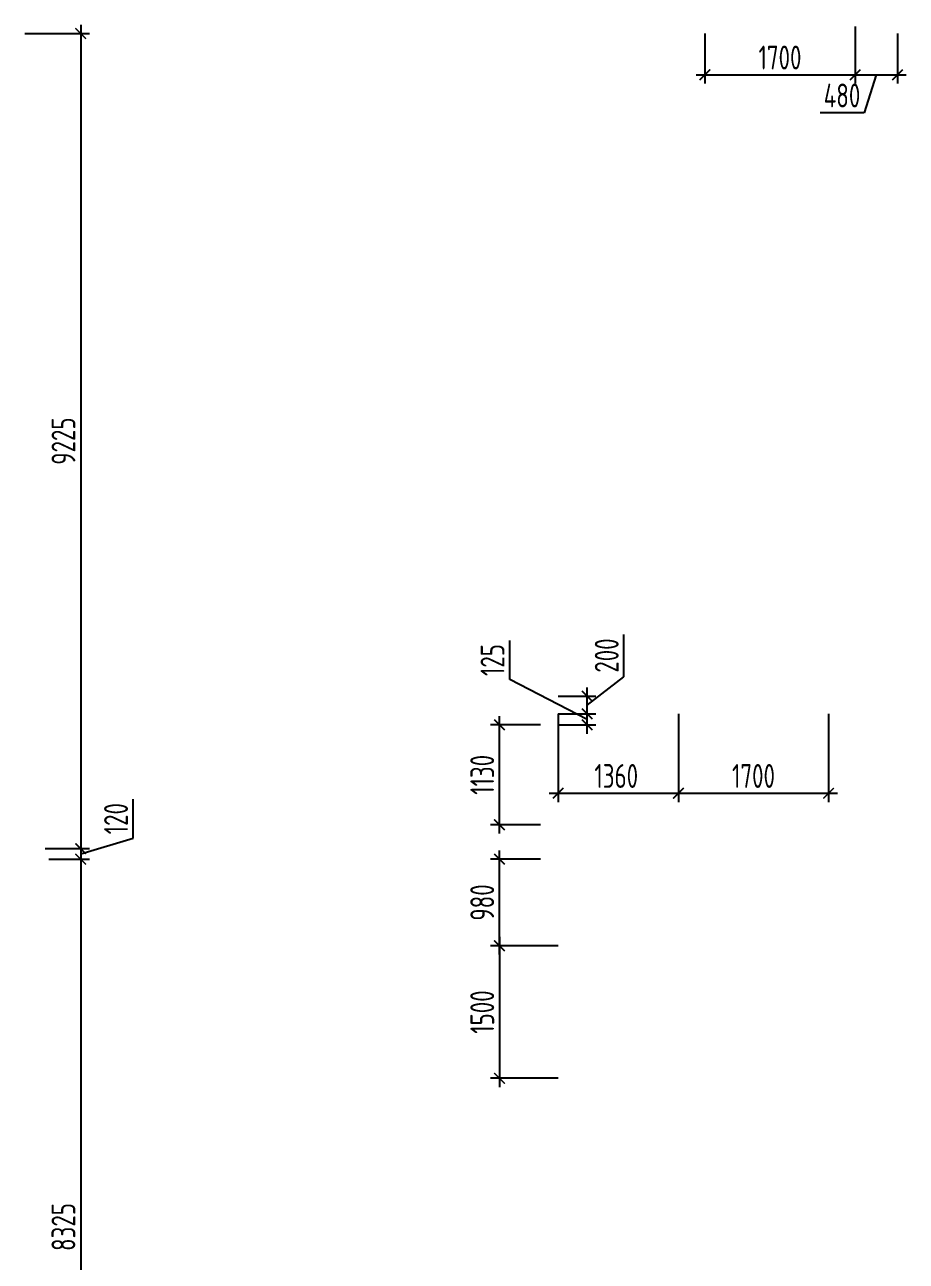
# Model space of a CAD drawing. Header units: millimetres. Extents: x -350007 to 536090, y -888 to 198380.
# Drawn here: x -204816 to -194839, y 68590 to 82586 of the extents above; entities that cross this region are included whole.
import ezdxf

# ---------------------------------------------------------------- set-up
doc = ezdxf.new("R2010")
doc.units = ezdxf.units.MM
doc.layers.add('АР_Размеры нов.', color=15, linetype='Continuous', lineweight=0)
doc.styles.add('ISOCPEUR', font='isocpeur.ttf', dxfattribs={"width": 0.7})
doc.dimstyles.new('R_100', dxfattribs={"dimtxt": 270, "dimasz": 120, "dimexe": 100, "dimexo": 0, "dimgap": 60, "dimtad": 1, "dimdec": 0, "dimrnd": 5, "dimzin": 0, "dimdsep": 46, "dimtxsty": 'ISOCPEUR', "dimblk": 'ARCHTICK', "dimcen": 0, "dimdle": 100, "dimclrd": 256, "dimclre": 256, "dimclrt": 256, "dimadec": 0, "dimazin": 0, "dimtfac": 2, "dimtdec": 0, "dimtofl": 0, "dimtmove": 1, "dimatfit": 3, "dimfxl": 1, "dimtvp": 3, "dimtolj": 1, "dimtzin": 0, "dimarcsym": 0})

# ---------------------------------------------------------------- blocks, each defined once
blk = doc.blocks.new('_ArchTick')
at = {"color": 0, "linetype": 'ByBlock', "const_width": 0.15}
blk.add_lwpolyline([(-0.5, -0.5), (0.5, 0.5)], dxfattribs=at)
blk = doc.blocks.new('*D2766')
at = {"layer": 'Defpoints', "color": 0, "ltscale": 100, "transparency": 16777216}
for p in [(-198779, 72161), (-199443, 70661), (-198779, 70661)]:
    blk.add_point(p, dxfattribs=at)
at = {"layer": 'АР_Размеры нов.', "lineweight": -2, "ltscale": 100, "transparency": 16777216}
for p, q in [((-199443, 72261), (-199443, 70561)), ((-198779, 72161), (-199543, 72161)), ((-198779, 70661), (-199543, 70661))]:
    blk.add_line(p, q, dxfattribs=at)
at = {"layer": 'АР_Размеры нов.', "lineweight": -2, "ltscale": 100, "transparency": 16777216, "xscale": 120, "yscale": 120, "zscale": 120}
for p, rotation in [((-199443, 72161), 90), ((-199443, 70661), 270)]:
    blk.add_blockref('_ArchTick', p, dxfattribs=dict(at, rotation=rotation))
at = {"layer": 'АР_Размеры нов.', "ltscale": 100, "transparency": 16777216, "insert": (-199638, 71411), "char_height": 270, "attachment_point": 5, "rotation": 90, "style": 'ISOCPEUR'}
blk.add_mtext('\\A1;1500', dxfattribs=at)
blk = doc.blocks.new('*D2767')
at = {"layer": 'Defpoints', "color": 0, "ltscale": 100, "transparency": 16777216}
for p in [(-199443, 74661), (-198979, 74661), (-198979, 73531)]:
    blk.add_point(p, dxfattribs=at)
at = {"layer": 'АР_Размеры нов.', "lineweight": -2, "ltscale": 100, "transparency": 16777216}
for p, q in [((-199443, 73431), (-199443, 74761)), ((-198979, 74661), (-199543, 74661)), ((-198979, 73531), (-199543, 73531))]:
    blk.add_line(p, q, dxfattribs=at)
at = {"layer": 'АР_Размеры нов.', "lineweight": -2, "ltscale": 100, "transparency": 16777216, "xscale": 120, "yscale": 120, "zscale": 120}
for p, rotation in [((-199443, 74661), 90), ((-199443, 73531), 270)]:
    blk.add_blockref('_ArchTick', p, dxfattribs=dict(at, rotation=rotation))
at = {"layer": 'АР_Размеры нов.', "ltscale": 100, "transparency": 16777216, "insert": (-199638, 74096), "char_height": 270, "attachment_point": 5, "rotation": 90, "style": 'ISOCPEUR'}
blk.add_mtext('\\A1;1130', dxfattribs=at)
blk = doc.blocks.new('*D2768')
at = {"layer": 'Defpoints', "color": 0, "ltscale": 100, "transparency": 16777216}
for p in [(-197418, 74786), (-195718, 74786), (-195718, 73888)]:
    blk.add_point(p, dxfattribs=at)
at = {"layer": 'АР_Размеры нов.', "lineweight": -2, "ltscale": 100, "transparency": 16777216}
for p, q in [((-197418, 74786), (-197418, 73788)), ((-195718, 74786), (-195718, 73788)), ((-197518, 73888), (-195618, 73888))]:
    blk.add_line(p, q, dxfattribs=at)
at = {"layer": 'АР_Размеры нов.', "lineweight": -2, "ltscale": 100, "transparency": 16777216, "xscale": 120, "yscale": 120, "zscale": 120, "rotation": 180}
blk.add_blockref('_ArchTick', (-197418, 73888), dxfattribs=at)
at = {"layer": 'АР_Размеры нов.', "lineweight": -2, "ltscale": 100, "transparency": 16777216, "xscale": 120, "yscale": 120, "zscale": 120}
blk.add_blockref('_ArchTick', (-195718, 73888), dxfattribs=at)
at = {"layer": 'АР_Размеры нов.', "ltscale": 100, "transparency": 16777216, "insert": (-196568, 74083), "char_height": 270, "attachment_point": 5, "style": 'ISOCPEUR'}
blk.add_mtext('\\A1;1700', dxfattribs=at)
blk = doc.blocks.new('*D2770')
at = {"layer": 'Defpoints', "color": 0, "ltscale": 100, "transparency": 16777216}
for p in [(-197118, 82486), (-195418, 82566), (-195418, 82019)]:
    blk.add_point(p, dxfattribs=at)
at = {"layer": 'АР_Размеры нов.', "lineweight": -2, "ltscale": 100, "transparency": 16777216}
for p, q in [((-197118, 82486), (-197118, 81919)), ((-195418, 82566), (-195418, 81919)), ((-197218, 82019), (-195318, 82019))]:
    blk.add_line(p, q, dxfattribs=at)
at = {"layer": 'АР_Размеры нов.', "lineweight": -2, "ltscale": 100, "transparency": 16777216, "xscale": 120, "yscale": 120, "zscale": 120, "rotation": 180}
blk.add_blockref('_ArchTick', (-197118, 82019), dxfattribs=at)
at = {"layer": 'АР_Размеры нов.', "lineweight": -2, "ltscale": 100, "transparency": 16777216, "xscale": 120, "yscale": 120, "zscale": 120}
blk.add_blockref('_ArchTick', (-195418, 82019), dxfattribs=at)
at = {"layer": 'АР_Размеры нов.', "ltscale": 100, "transparency": 16777216, "insert": (-196268, 82214), "char_height": 270, "attachment_point": 5, "style": 'ISOCPEUR'}
blk.add_mtext('\\A1;1700', dxfattribs=at)
blk = doc.blocks.new('*D2691')
at = {"layer": 'Defpoints', "color": 0, "ltscale": 100, "transparency": 16777216}
for p in [(-195418, 82486), (-194939, 82486), (-194939, 82019)]:
    blk.add_point(p, dxfattribs=at)
at = {"layer": 'АР_Размеры нов.', "lineweight": -2, "ltscale": 100, "transparency": 16777216}
for p, q in [((-195418, 82486), (-195418, 81919)), ((-194939, 82486), (-194939, 81919)), ((-195518, 82019), (-194839, 82019)), ((-195179, 82019), (-195317, 81590)), ((-195317, 81590), (-195815, 81590))]:
    blk.add_line(p, q, dxfattribs=at)
at = {"layer": 'АР_Размеры нов.', "lineweight": -2, "ltscale": 100, "transparency": 16777216, "xscale": 120, "yscale": 120, "zscale": 120, "rotation": 180}
blk.add_blockref('_ArchTick', (-195418, 82019), dxfattribs=at)
at = {"layer": 'АР_Размеры нов.', "lineweight": -2, "ltscale": 100, "transparency": 16777216, "xscale": 120, "yscale": 120, "zscale": 120}
blk.add_blockref('_ArchTick', (-194939, 82019), dxfattribs=at)
at = {"layer": 'АР_Размеры нов.', "ltscale": 100, "transparency": 16777216, "insert": (-195566, 81785), "char_height": 270, "attachment_point": 5, "style": 'ISOCPEUR'}
blk.add_mtext('\\A1;480', dxfattribs=at)
blk = doc.blocks.new('*D2692')
at = {"layer": 'Defpoints', "color": 0, "ltscale": 100, "transparency": 16777216}
for p in [(-198779, 74786), (-197418, 74786), (-197418, 73888)]:
    blk.add_point(p, dxfattribs=at)
at = {"layer": 'АР_Размеры нов.', "lineweight": -2, "ltscale": 100, "transparency": 16777216}
for p, q in [((-198779, 74786), (-198779, 73788)), ((-197418, 74786), (-197418, 73788)), ((-198879, 73888), (-197318, 73888))]:
    blk.add_line(p, q, dxfattribs=at)
at = {"layer": 'АР_Размеры нов.', "lineweight": -2, "ltscale": 100, "transparency": 16777216, "xscale": 120, "yscale": 120, "zscale": 120, "rotation": 180}
blk.add_blockref('_ArchTick', (-198779, 73888), dxfattribs=at)
at = {"layer": 'АР_Размеры нов.', "lineweight": -2, "ltscale": 100, "transparency": 16777216, "xscale": 120, "yscale": 120, "zscale": 120}
blk.add_blockref('_ArchTick', (-197418, 73888), dxfattribs=at)
at = {"layer": 'АР_Размеры нов.', "ltscale": 100, "transparency": 16777216, "insert": (-198121, 74083), "char_height": 270, "attachment_point": 5, "style": 'ISOCPEUR'}
blk.add_mtext('\\A1;1360', dxfattribs=at)
blk = doc.blocks.new('*D2693')
at = {"layer": 'Defpoints', "color": 0, "ltscale": 100, "transparency": 16777216}
for p in [(-199443, 73141), (-198979, 73141), (-198979, 72161)]:
    blk.add_point(p, dxfattribs=at)
at = {"layer": 'АР_Размеры нов.', "lineweight": -2, "ltscale": 100, "transparency": 16777216}
for p, q in [((-199443, 72061), (-199443, 73241)), ((-198979, 73141), (-199543, 73141)), ((-198979, 72161), (-199543, 72161))]:
    blk.add_line(p, q, dxfattribs=at)
at = {"layer": 'АР_Размеры нов.', "lineweight": -2, "ltscale": 100, "transparency": 16777216, "xscale": 120, "yscale": 120, "zscale": 120}
for p, rotation in [((-199443, 73141), 90), ((-199443, 72161), 270)]:
    blk.add_blockref('_ArchTick', p, dxfattribs=dict(at, rotation=rotation))
at = {"layer": 'АР_Размеры нов.', "ltscale": 100, "transparency": 16777216, "insert": (-199638, 72651), "char_height": 270, "attachment_point": 5, "rotation": 90, "style": 'ISOCPEUR'}
blk.add_mtext('\\A1;980', dxfattribs=at)
blk = doc.blocks.new('*D1666')
at = {"layer": 'Defpoints', "color": 0, "ltscale": 500, "transparency": 16777216}
for p in [(-204816, 82486), (-204585, 73261), (-204183, 73261)]:
    blk.add_point(p, dxfattribs=at)
at = {"layer": 'АР_Размеры нов.', "lineweight": -2, "ltscale": 500, "transparency": 16777216}
for p, q in [((-204183, 82586), (-204183, 73161)), ((-204816, 82486), (-204083, 82486)), ((-204585, 73261), (-204083, 73261))]:
    blk.add_line(p, q, dxfattribs=at)
at = {"layer": 'АР_Размеры нов.', "lineweight": -2, "ltscale": 500, "transparency": 16777216, "xscale": 120, "yscale": 120, "zscale": 120}
for p, rotation in [((-204183, 82486), 90), ((-204183, 73261), 270)]:
    blk.add_blockref('_ArchTick', p, dxfattribs=dict(at, rotation=rotation))
at = {"layer": 'АР_Размеры нов.', "lineweight": 13, "ltscale": 500, "transparency": 16777216, "insert": (-204378, 77873), "char_height": 270, "attachment_point": 5, "rotation": 90, "style": 'ISOCPEUR'}
blk.add_mtext('\\A1;9225', dxfattribs=at)
blk = doc.blocks.new('*D1667')
at = {"layer": 'Defpoints', "color": 0, "ltscale": 500, "transparency": 16777216}
for p in [(-204585, 73261), (-204544, 73141), (-204183, 73141)]:
    blk.add_point(p, dxfattribs=at)
at = {"layer": 'АР_Размеры нов.', "lineweight": -2, "ltscale": 500, "transparency": 16777216}
for p, q in [((-203588, 73379), (-203588, 73820)), ((-204183, 73201), (-203588, 73379)), ((-204183, 73361), (-204183, 73041)), ((-204585, 73261), (-204083, 73261)), ((-204544, 73141), (-204083, 73141))]:
    blk.add_line(p, q, dxfattribs=at)
at = {"layer": 'АР_Размеры нов.', "lineweight": -2, "ltscale": 500, "transparency": 16777216, "xscale": 120, "yscale": 120, "zscale": 120}
for p, rotation in [((-204183, 73261), 90), ((-204183, 73141), 270)]:
    blk.add_blockref('_ArchTick', p, dxfattribs=dict(at, rotation=rotation))
at = {"layer": 'АР_Размеры нов.', "lineweight": 13, "ltscale": 500, "transparency": 16777216, "insert": (-203783, 73600), "char_height": 270, "attachment_point": 5, "rotation": 90, "style": 'ISOCPEUR'}
blk.add_mtext('\\A1;120', dxfattribs=at)
blk = doc.blocks.new('*D1668')
at = {"layer": 'Defpoints', "color": 0, "ltscale": 500, "transparency": 16777216}
for p in [(-204544, 73141), (-204308, 64816), (-204183, 64816)]:
    blk.add_point(p, dxfattribs=at)
at = {"layer": 'АР_Размеры нов.', "lineweight": -2, "ltscale": 500, "transparency": 16777216}
for p, q in [((-204183, 73241), (-204183, 64716)), ((-204544, 73141), (-204083, 73141)), ((-204308, 64816), (-204083, 64816))]:
    blk.add_line(p, q, dxfattribs=at)
at = {"layer": 'АР_Размеры нов.', "lineweight": -2, "ltscale": 500, "transparency": 16777216, "xscale": 120, "yscale": 120, "zscale": 120}
for p, rotation in [((-204183, 73141), 90), ((-204183, 64816), 270)]:
    blk.add_blockref('_ArchTick', p, dxfattribs=dict(at, rotation=rotation))
at = {"layer": 'АР_Размеры нов.', "lineweight": 13, "ltscale": 500, "transparency": 16777216, "insert": (-204378, 68978), "char_height": 270, "attachment_point": 5, "rotation": 90, "style": 'ISOCPEUR'}
blk.add_mtext('\\A1;8325', dxfattribs=at)
blk = doc.blocks.new('*D2011')
at = {"layer": 'Defpoints', "color": 0, "ltscale": 500, "transparency": 16777216}
for p in [(-198551, 74786), (-198451, 74786), (-198779, 74661)]:
    blk.add_point(p, dxfattribs=at)
at = {"layer": 'АР_Размеры нов.', "lineweight": -2, "ltscale": 500, "transparency": 16777216}
for p, q in [((-199327, 75174), (-199327, 75616)), ((-198451, 74723), (-199327, 75174)), ((-198451, 74561), (-198451, 74886)), ((-198551, 74786), (-198351, 74786)), ((-198779, 74661), (-198351, 74661))]:
    blk.add_line(p, q, dxfattribs=at)
at = {"layer": 'АР_Размеры нов.', "lineweight": -2, "ltscale": 500, "transparency": 16777216, "xscale": 120, "yscale": 120, "zscale": 120}
for p, rotation in [((-198451, 74786), 90), ((-198451, 74661), 270)]:
    blk.add_blockref('_ArchTick', p, dxfattribs=dict(at, rotation=rotation))
at = {"layer": 'АР_Размеры нов.', "lineweight": 13, "ltscale": 500, "transparency": 16777216, "insert": (-199522, 75395), "char_height": 270, "attachment_point": 5, "rotation": 90, "style": 'ISOCPEUR'}
blk.add_mtext('\\A1;125', dxfattribs=at)
blk = doc.blocks.new('*D3997')
at = {"layer": 'Defpoints', "color": 0, "transparency": 16777216}
for p in [(-198779, 74986), (-198451, 74986), (-198779, 74786)]:
    blk.add_point(p, dxfattribs=at)
at = {"layer": 'АР_Размеры нов.', "lineweight": -2, "transparency": 16777216}
for p, q in [((-198034, 75206), (-198034, 75685)), ((-198451, 74886), (-198034, 75206)), ((-198451, 74686), (-198451, 75086)), ((-198779, 74986), (-198351, 74986)), ((-198779, 74786), (-198351, 74786))]:
    blk.add_line(p, q, dxfattribs=at)
at = {"layer": 'АР_Размеры нов.', "lineweight": -2, "transparency": 16777216, "xscale": 120, "yscale": 120, "zscale": 120}
for p, rotation in [((-198451, 74986), 90), ((-198451, 74786), 270)]:
    blk.add_blockref('_ArchTick', p, dxfattribs=dict(at, rotation=rotation))
at = {"layer": 'АР_Размеры нов.', "transparency": 16777216, "insert": (-198229, 75446), "char_height": 270, "attachment_point": 5, "rotation": 90, "style": 'ISOCPEUR'}
blk.add_mtext('\\A1;200', dxfattribs=at)

msp = doc.modelspace()

# ---------------------------------------------------------------- dimensions: what is measured, and where the dimension line sits
at = {"layer": 'АР_Размеры нов.', "lineweight": 13, "ltscale": 500}
for base, p1, p2, picture, middle in [((-204183.2, 73260.7), (-204816.2, 82485.7), (-204584.6, 73260.7), '*D1666', (-204378.2, 77873.2)), ((-204183.2, 73140.7), (-204584.6, 73260.7), (-204543.8, 73140.7), '*D1667', (-203783.2, 73439.2)), ((-204183.2, 64815.7), (-204543.8, 73140.7), (-204308.5, 64815.7), '*D1668', (-204378.2, 68978.2))]:
    dim = msp.add_linear_dim(base=base, p1=p1, p2=p2, angle=90, dimstyle='R_100', override={"dimpost": '\\X'}, dxfattribs=at)
    dim.commit()
    dim.dimension.update_dxf_attribs({"geometry": picture, "text_midpoint": middle})
at = {"layer": 'АР_Размеры нов.', "ltscale": 100}
for base, p1, p2, picture, middle in [((-195418.3, 82019.1), (-197118.3, 82485.7), (-195418.3, 82565.7), '*D2770', (-196268.3, 82214.1)), ((-195718.4, 73887.9), (-197418.4, 74785.7), (-195718.4, 74785.7), '*D2768', (-196568.4, 74082.9))]:
    dim = msp.add_linear_dim(base=base, p1=p1, p2=p2, dimstyle='R_100', override={"dimpost": '\\X', "dimfxl": 2.5, "dimarcsym": 1}, dxfattribs=at)
    dim.commit()
    dim.dimension.update_dxf_attribs({"geometry": picture, "text_midpoint": middle})
for base, p1, p2, picture, middle in [((-194938.9, 82019.1), (-195418.3, 82485.7), (-194938.9, 82485.7), '*D2691', (-195376.7, 81590.2)), ((-197418.4077, 73887.9143), (-198778.8535, 74785.6846), (-197418.4077, 74785.6846), '*D2692', (-198121.2442, 73887.9143))]:
    dim = msp.add_linear_dim(base=base, p1=p1, p2=p2, dimstyle='R_100', override={"dimpost": '\\X', "dimfxl": 2.5, "dimarcsym": 1}, dxfattribs=at)
    dim.commit()
    dim.dimension.update_dxf_attribs({"geometry": picture, "text_midpoint": middle, "dimtype": 160})
at = {"layer": 'АР_Размеры нов.'}
dim = msp.add_linear_dim(base=(-198450.6, 74985.7), p1=(-198778.9, 74785.7), p2=(-198778.9, 74985.7), angle=90, dimstyle='R_100', override={"dimpost": '\\X'}, dxfattribs=at)
dim.commit()
dim.dimension.update_dxf_attribs({"geometry": '*D3997', "text_midpoint": (-198033.8, 75266), "dimtype": 160})
at = {"layer": 'АР_Размеры нов.', "lineweight": 13, "ltscale": 500}
dim = msp.add_linear_dim(base=(-198450.6, 74785.7), p1=(-198778.9, 74660.8), p2=(-198550.6, 74785.7), angle=90, dimstyle='R_100', override={"dimpost": '\\X'}, dxfattribs=at)
dim.commit()
dim.dimension.update_dxf_attribs({"geometry": '*D2011', "text_midpoint": (-199327.4, 75234.3), "dimtype": 160})
at = {"layer": 'АР_Размеры нов.', "ltscale": 100}
for base, p1, p2, override, picture, middle in [((-199443.2, 74660.8), (-198978.9, 73530.8), (-198978.9, 74660.8), {"dimpost": '\\X', "dimfxl": 2.5, "dimarcsym": 1}, '*D2767', (-199638.2, 74095.8)), ((-199443.2, 73140.7), (-198978.9, 72160.7), (-198978.9, 73140.7), {"dimpost": '\\X', "dimfxl": 2.5, "dimarcsym": 1}, '*D2693', (-199638.2, 72650.7)), ((-199443.2, 70660.7), (-198778.9, 72160.7), (-198778.9, 70660.7), {"dimpost": '\\X', "dimfxl": 300, "dimarcsym": 1}, '*D2766', (-199638.2, 71410.7))]:
    dim = msp.add_linear_dim(base=base, p1=p1, p2=p2, angle=90, dimstyle='R_100', override=override, dxfattribs=at)
    dim.commit()
    dim.dimension.update_dxf_attribs({"geometry": picture, "text_midpoint": middle})

doc.saveas('drawing.dxf')
